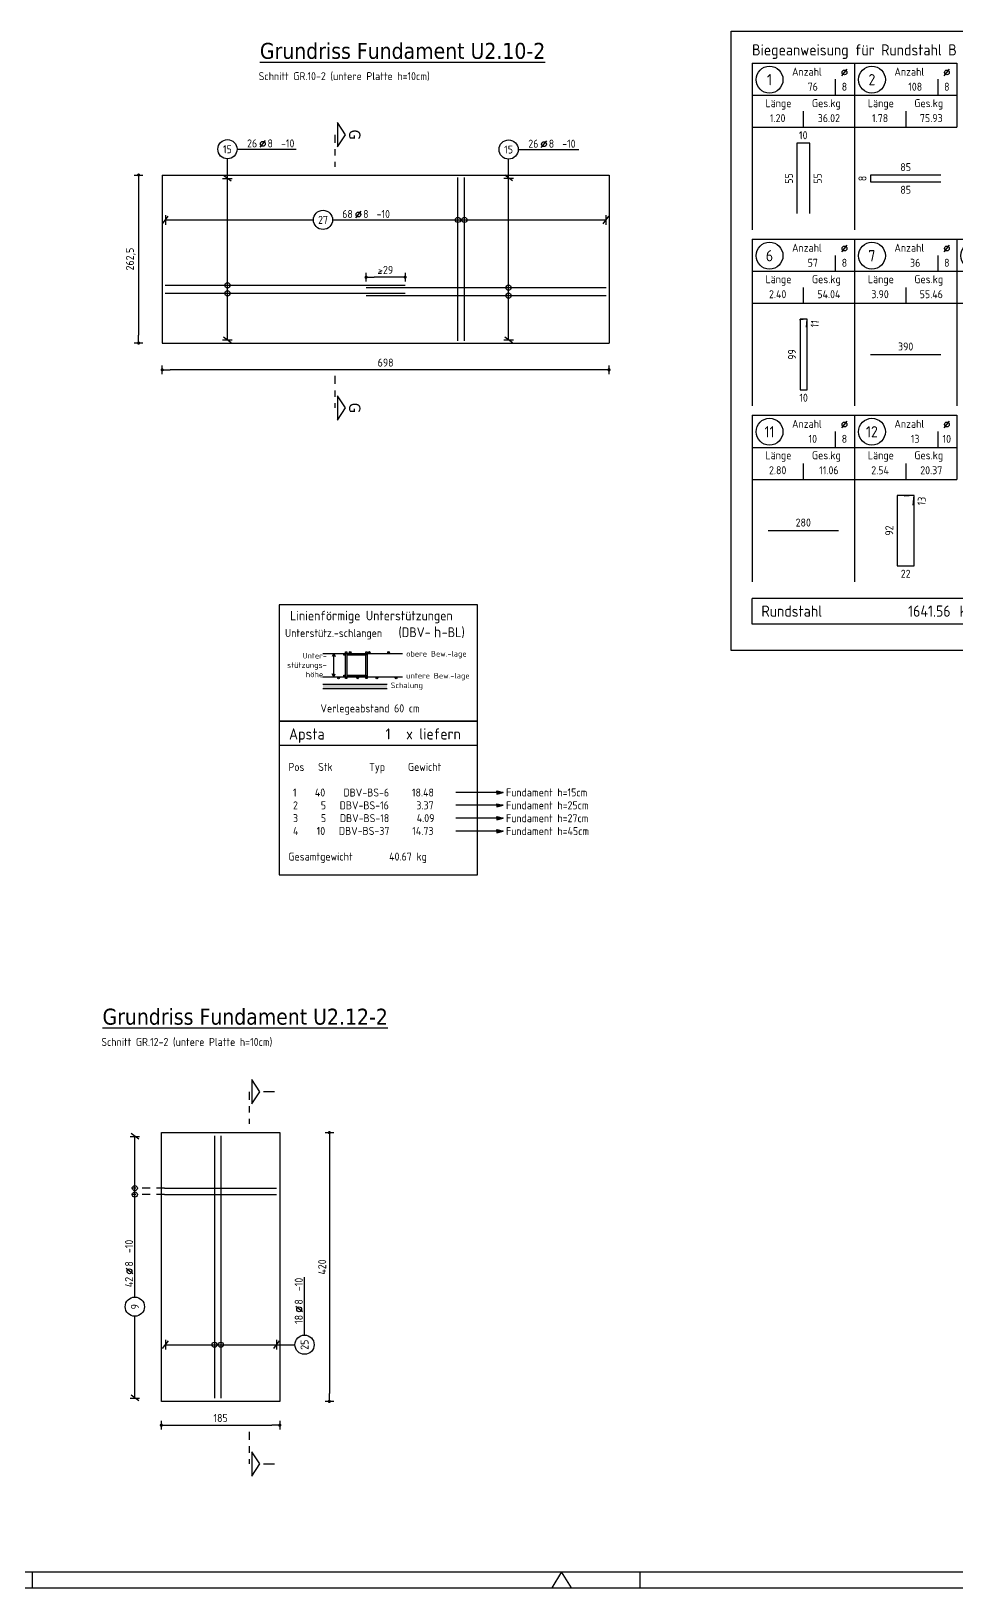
# Model space of a CAD drawing. Extents: x -169 to 69, y -7 to 55.
# Drawn here: x 21.44 to 35.9, y 0 to 24.32 of the extents above; entities that cross this region are included whole.
import ezdxf
from ezdxf.enums import TextEntityAlignment as Align

# ---------------------------------------------------------------- set-up
doc = ezdxf.new("R2010")
doc.units = 0
doc.header["$LTSCALE"] = 0.5
for name, pattern in [('AUSGEZOGEN', [1000.01, 1000, 0.01]), ('DASHDOTSMALL', [1.05, 0.5, -0.25, 0.05, -0.25]), ('STRICHPUNKT2', [0.55, 0.25, -0.125, 0.05, -0.125]), ('VERDECKT', [0.375, 0.25, -0.125])]:
    doc.linetypes.add(name, pattern=pattern)
for name, color, linetype in [('APS', 7, 'Continuous'), ('BETON', 7, 'Continuous'), ('grau_dunkel', 7, 'Continuous'), ('MASSE', 7, 'Continuous'), ('MAT', 7, 'Continuous'), ('OBJEKT', 7, 'Continuous'), ('RAHMEN', 7, 'Continuous'), ('RND', 7, 'Continuous'), ('RND_BILD', 7, 'Continuous'), ('SCHNITTE', 7, 'Continuous'), ('TEXT', 7, 'Continuous')]:
    doc.layers.add(name, color=color, linetype=linetype)
doc.styles.add('helv', font='tahoma.ttf')
doc.styles.add('liste', font='isocp-e.shx')
doc.styles.add('txt', font='isocp.shx')
doc.dimstyles.new('DOT_I', dxfattribs={"dimscale": 0.5, "dimtxt": 0.25, "dimasz": 0.25, "dimexe": 0.1, "dimexo": 0.3, "dimgap": 0.1, "dimtad": 1, "dimdec": 3, "dimzin": 3, "dimtxsty": 'txt', "dimblk": 'DOT', "dimblk1": 'DOT', "dimblk2": 'DOT', "dimsah": 1, "dimcen": 0.1, "dimse1": 1, "dimse2": 1, "dimazin": 0, "dimtfac": 1, "dimtdec": 4, "dimtix": 1, "dimtmove": 2, "dimatfit": 3, "dimfxl": 0, "dimtvp": 1, "dimtolj": 1, "dimtzin": 0, "dimarcsym": 0})

# ---------------------------------------------------------------- blocks, each defined once
blk = doc.blocks.new('DINA0')
at = {"color": 7, "linetype": 'Continuous'}
for p, q in [((59.45, 0.5), (59.14, 0)), ((59.76, 0), (59.45, 0.5))]:
    blk.add_line(p, q, dxfattribs=at)
at = {"layer": 'RAHMEN', "color": 5}
blk.add_line((2, 0.5), (118.4, 0.5), dxfattribs=at)
at = {"layer": 'RAHMEN', "color": 7}
for p, q in [((42.9, 0.5), (42.9, 0)), ((61.9, 0), (61.9, 0.5))]:
    blk.add_line(p, q, dxfattribs=at)
at = {"layer": 'RAHMEN'}
blk.add_line((0, 0), (118.9, 0), dxfattribs=at)
blk = doc.blocks.new('SCHN-2')
at = {"layer": 'SCHNITTE', "color": 6, "linetype": 'Continuous'}
blk.add_lwpolyline([(0.378, 0.088), (0, 0.34), (-0.378, 0.088)], close=True, dxfattribs=at)
at = {"layer": 'SCHNITTE', "color": 1, "linetype": 'DASHDOTSMALL', "style": 'helv'}
blk.add_attdef('SCHN-2', text='', height=0.35, dxfattribs=at).set_placement((0, 0.45), align=Align.CENTER)
blk = doc.blocks.new('DOT')
at = {"layer": 'MASSE', "color": 7, "linetype": 'Continuous'}
for p, q in [((0, 0), (-1, 0)), ((0, 0.54), (0, -0.54))]:
    blk.add_line(p, q, dxfattribs=at)
at = {"layer": 'MASSE', "color": 7, "linetype": 'Continuous', "const_width": 0.2}
blk.add_lwpolyline([(-0.1, 0, 1), (0.1, 0, 1)], format="xyb", close=True, dxfattribs=at)
blk = doc.blocks.new('*D30')
at = {"layer": 'Defpoints', "color": 0, "linetype": 'AUSGEZOGEN', "transparency": 16777216}
for p in [(23.471, 2.541), (25.321, 2.541), (25.321, 2.541)]:
    blk.add_point(p, dxfattribs=at)
at = {"layer": 'MASSE', "color": 0, "linetype": 'AUSGEZOGEN', "lineweight": -2, "transparency": 16777216}
blk.add_line((23.596, 2.541), (25.196, 2.541), dxfattribs=at)
at = {"layer": 'MASSE', "color": 0, "linetype": 'AUSGEZOGEN', "lineweight": -2, "transparency": 16777216, "xscale": 0.125, "yscale": 0.125, "zscale": 0.125, "rotation": 180}
blk.add_blockref('DOT', (23.471, 2.541), dxfattribs=at)
at = {"layer": 'MASSE', "color": 0, "linetype": 'AUSGEZOGEN', "lineweight": -2, "transparency": 16777216, "xscale": 0.125, "yscale": 0.125, "zscale": 0.125}
blk.add_blockref('DOT', (25.321, 2.541), dxfattribs=at)
at = {"layer": 'MASSE', "color": 0, "linetype": 'AUSGEZOGEN', "transparency": 16777216, "insert": (24.396, 2.653), "char_height": 0.125, "attachment_point": 5, "style": 'txt'}
blk.add_mtext('\\A1;185', dxfattribs=at)
blk = doc.blocks.new('*D32')
at = {"layer": 'Defpoints', "color": 0, "linetype": 'AUSGEZOGEN', "transparency": 16777216}
for p in [(26.096, 7.112), (26.096, 2.912), (26.096, 2.912)]:
    blk.add_point(p, dxfattribs=at)
at = {"layer": 'MASSE', "color": 0, "linetype": 'AUSGEZOGEN', "lineweight": -2, "transparency": 16777216}
blk.add_line((26.096, 6.987), (26.096, 3.037), dxfattribs=at)
at = {"layer": 'MASSE', "color": 0, "linetype": 'AUSGEZOGEN', "lineweight": -2, "transparency": 16777216, "xscale": 0.125, "yscale": 0.125, "zscale": 0.125}
for p, rotation in [((26.096, 7.112), 90), ((26.096, 2.912), 270)]:
    blk.add_blockref('DOT', p, dxfattribs=dict(at, rotation=rotation))
at = {"layer": 'MASSE', "color": 0, "linetype": 'AUSGEZOGEN', "transparency": 16777216, "insert": (25.984, 5.012), "char_height": 0.125, "attachment_point": 5, "rotation": 90, "style": 'txt'}
blk.add_mtext('\\A1;420', dxfattribs=at)
blk = doc.blocks.new('lei_gre')
at = {"layer": 'RND', "color": 7, "linetype": 'Continuous'}
for p, q in [((-0.09, -0.12), (0.09, 0.12)), ((0, 0.15), (0, -0.15))]:
    blk.add_line(p, q, dxfattribs=at)
blk = doc.blocks.new('RND_LEI')
at = {"layer": 'RND', "color": 7, "linetype": 'Continuous'}
blk.add_line((1.022, 0.066), (1.19, 0.27), dxfattribs=at)
for centre, radius in [((0, 0), 0.3), ((1.106, 0.168), 0.075)]:
    blk.add_circle(centre, radius, dxfattribs=at)
at = {"layer": 'RND', "color": 7, "linetype": 'Continuous', "style": 'txt'}
blk.add_attdef('POSL', text='', height=0.25, dxfattribs=at).set_placement((0, 0), align=Align.MIDDLE)
blk.add_attdef('ANZ', text='', height=0.25, dxfattribs=at).set_placement((0.931, 0.057), align=Align.RIGHT)
for tag, p in [('DUM', (1.253, 0.057)), ('ABSTD', (1.674, 0.057)), ('POSTXT', (0.374, -0.327))]:
    blk.add_attdef(tag, p, '', height=0.25, dxfattribs=at)
blk = doc.blocks.new('*D129')
at = {"layer": 'Defpoints', "color": 0, "linetype": 'AUSGEZOGEN', "transparency": 16777216}
for p in [(23.485, 19.026), (23.485, 19.026), (30.465, 19.026)]:
    blk.add_point(p, dxfattribs=at)
at = {"layer": 'MASSE', "color": 0, "linetype": 'AUSGEZOGEN', "lineweight": -2, "transparency": 16777216}
blk.add_line((30.34, 19.026), (23.61, 19.026), dxfattribs=at)
at = {"layer": 'MASSE', "color": 0, "linetype": 'AUSGEZOGEN', "lineweight": -2, "transparency": 16777216, "xscale": 0.125, "yscale": 0.125, "zscale": 0.125, "rotation": 180}
blk.add_blockref('DOT', (23.485, 19.026), dxfattribs=at)
at = {"layer": 'MASSE', "color": 0, "linetype": 'AUSGEZOGEN', "lineweight": -2, "transparency": 16777216, "xscale": 0.125, "yscale": 0.125, "zscale": 0.125}
blk.add_blockref('DOT', (30.465, 19.026), dxfattribs=at)
at = {"layer": 'MASSE', "color": 0, "linetype": 'AUSGEZOGEN', "transparency": 16777216, "insert": (26.975, 19.139), "char_height": 0.125, "attachment_point": 5, "style": 'txt'}
blk.add_mtext('\\A1;698', dxfattribs=at)
blk = doc.blocks.new('*D130')
at = {"layer": 'Defpoints', "color": 0, "linetype": 'AUSGEZOGEN', "transparency": 16777216}
for p in [(23.116, 22.069), (23.116, 19.444), (23.116, 19.444)]:
    blk.add_point(p, dxfattribs=at)
at = {"layer": 'MASSE', "color": 0, "linetype": 'AUSGEZOGEN', "lineweight": -2, "transparency": 16777216}
blk.add_line((23.116, 21.944), (23.116, 19.569), dxfattribs=at)
at = {"layer": 'MASSE', "color": 0, "linetype": 'AUSGEZOGEN', "lineweight": -2, "transparency": 16777216, "xscale": 0.125, "yscale": 0.125, "zscale": 0.125}
for p, rotation in [((23.116, 22.069), 90), ((23.116, 19.444), 270)]:
    blk.add_blockref('DOT', p, dxfattribs=dict(at, rotation=rotation))
at = {"layer": 'MASSE', "color": 0, "linetype": 'AUSGEZOGEN', "transparency": 16777216, "insert": (22.994, 20.756), "char_height": 0.125, "attachment_point": 5, "rotation": 90, "style": 'txt'}
blk.add_mtext('\\A1;262,5', dxfattribs=at)
blk = doc.blocks.new('RND_LIS2')
at = {"layer": 'RND', "color": 3, "linetype": 'Continuous'}
for p, q in [((0, 0), (0, -5.2)), ((0, 0), (3.2, 0)), ((3.2, 0), (3.2, -2)), ((2.6, -0.503), (2.6, -1)), ((0, -1), (3.2, -1)), ((1.6, -1.503), (1.6, -2)), ((0, -2), (3.2, -2))]:
    blk.add_line(p, q, dxfattribs=at)
at = {"layer": 'RND', "color": 7, "linetype": 'Continuous'}
blk.add_line((2.805, -0.39), (2.973, -0.186), dxfattribs=at)
at = {"layer": 'RND', "color": 1, "linetype": 'Continuous'}
blk.add_circle((0.545, -0.513), 0.42, dxfattribs=at)
at = {"layer": 'RND', "color": 7, "linetype": 'Continuous'}
blk.add_circle((2.889, -0.288), 0.075, dxfattribs=at)
at = {"layer": 'RND', "color": 7, "linetype": 'Continuous', "style": 'txt'}
for s, p in [('Anzahl', (1.249, -0.391)), ('Länge', (0.42, -1.373)), ('Ges.kg', (1.872, -1.373))]:
    blk.add_text(s, height=0.25, dxfattribs=at).set_placement(p)
at = {"layer": 'RND', "color": 1, "linetype": 'Continuous', "style": 'txt'}
blk.add_attdef('POS1', text='', height=0.35, dxfattribs=at).set_placement((0.545, -0.513), align=Align.MIDDLE)
at = {"layer": 'RND', "color": 7, "linetype": 'Continuous', "style": 'txt'}
for tag, p in [('STK1', (1.897, -0.859)), ('DS1', (2.885, -0.859)), ('LANG1', (0.8, -1.841)), ('GEW', (2.4, -1.841))]:
    blk.add_attdef(tag, text='', height=0.25, dxfattribs=at).set_placement(p, align=Align.CENTER)
blk = doc.blocks.new('Pfeillinie')
at = {"layer": 'TEXT', "linetype": 'Continuous'}
blk.add_hatch(color=7, dxfattribs=at).paths.add_polyline_path([(0, 0), (-0.8, 0.2), (-0.8, 0), (-0.8, -0.2)])
at = {"layer": 'TEXT', "color": 7, "linetype": 'Continuous'}
for p, q in [((-0.8, 0), (-0.8, 0.2)), ((-0.8, 0.2), (0, 0)), ((-0.8, 0), (-0.8, -0.2)), ((-0.8, -0.2), (0, 0))]:
    blk.add_line(p, q, dxfattribs=at)
blk = doc.blocks.new('*D324')
at = {"layer": 'Defpoints', "color": 0, "linetype": 'AUSGEZOGEN', "transparency": 16777216}
for p in [(26.67, 20.473), (26.67, 20.473), (27.28, 20.473)]:
    blk.add_point(p, dxfattribs=at)
at = {"layer": 'MASSE', "color": 0, "linetype": 'AUSGEZOGEN', "lineweight": -2, "transparency": 16777216}
blk.add_line((27.155, 20.473), (26.795, 20.473), dxfattribs=at)
at = {"layer": 'MASSE', "color": 0, "linetype": 'AUSGEZOGEN', "lineweight": -2, "transparency": 16777216, "xscale": 0.125, "yscale": 0.125, "zscale": 0.125, "rotation": 180}
blk.add_blockref('DOT', (26.67, 20.473), dxfattribs=at)
at = {"layer": 'MASSE', "color": 0, "linetype": 'AUSGEZOGEN', "lineweight": -2, "transparency": 16777216, "xscale": 0.125, "yscale": 0.125, "zscale": 0.125}
blk.add_blockref('DOT', (27.28, 20.473), dxfattribs=at)
at = {"layer": 'MASSE', "color": 0, "linetype": 'AUSGEZOGEN', "transparency": 16777216, "insert": (26.975, 20.586), "char_height": 0.125, "attachment_point": 5, "style": 'txt'}
blk.add_mtext('\\A1;>29', dxfattribs=at)
blk = doc.blocks.new('APS_LIS1')
at = {"layer": 'APS', "color": 1, "linetype": 'Continuous', "style": 'txt'}
blk.add_text('Apsta', height=0.35, dxfattribs=at).set_placement((0.305, 0.18))
blk.add_attdef('APS_Z', text='', height=0.35, dxfattribs=at).set_placement((3.48, 0.181), align=Align.RIGHT)
at = {"layer": 'MAT', "color": 1, "linetype": 'Continuous', "style": 'txt'}
blk.add_text('x liefern', height=0.35, dxfattribs=at).set_placement((5.674, 0.181), align=Align.RIGHT)
blk = doc.blocks.new('RND_SUM')
at = {"layer": 'RND', "color": 5, "linetype": 'Continuous'}
for p, q in [((0, 0), (0, 0.8)), ((11, 0.8), (0, 0.8)), ((11, 0.8), (11, 0)), ((11, 0), (0, 0))]:
    blk.add_line(p, q, dxfattribs=at)
at = {"layer": 'RND', "color": 1, "linetype": 'Continuous', "style": 'txt'}
for s, p in [('Rundstahl', (0.292, 0.235)), ('kg', (6.483, 0.235))]:
    blk.add_text(s, height=0.35, dxfattribs=at).set_placement(p)
blk.add_text('x liefern', height=0.35, dxfattribs=at).set_placement((10.784, 0.235), align=Align.RIGHT)
for tag, p in [('RND-S', (6.203, 0.235)), ('RND-Z', (8.59, 0.235))]:
    blk.add_attdef(tag, text='', height=0.35, dxfattribs=at).set_placement(p, align=Align.RIGHT)

msp = doc.modelspace()

# ---------------------------------------------------------------- hatches: boundary and pattern name
at = {"layer": 'grau_dunkel', "linetype": 'AUSGEZOGEN'}
h = msp.add_hatch(color=21, dxfattribs=at)
h.paths.add_polyline_path([(26.34723, 14.59341), (26.31983, 14.59341), (26.31983, 14.57109), (26.34723, 14.57109)])
h.paths.add_polyline_path([(26.6639, 14.59341), (26.36955, 14.59341), (26.36955, 14.57109), (26.6639, 14.57109)])
h = msp.add_hatch(color=21, dxfattribs=at)
h.paths.add_polyline_path([(26.36955, 14.62092), (26.34723, 14.62092), (26.34723, 14.59341), (26.36955, 14.59341)])
h.paths.add_polyline_path([(26.36955, 14.59341), (26.34723, 14.59341), (26.34723, 14.23322), (26.36955, 14.23322)])
h.paths.add_polyline_path([(26.36955, 14.23322), (26.34723, 14.23322), (26.34723, 14.20677), (26.36955, 14.20677)])
h = msp.add_hatch(color=21, dxfattribs=at)
h.paths.add_polyline_path([(26.68622, 14.62092), (26.6639, 14.62092), (26.6639, 14.59341), (26.68622, 14.59341)])
h.paths.add_polyline_path([(26.68622, 14.59341), (26.6639, 14.59341), (26.6639, 14.23322), (26.68622, 14.23322)])
h.paths.add_polyline_path([(26.68622, 14.23322), (26.6639, 14.23322), (26.6639, 14.20677), (26.68622, 14.20677)])
h = msp.add_hatch(color=21, dxfattribs=at)
h.paths.add_polyline_path([(26.34723, 14.25554), (26.31983, 14.25554), (26.31983, 14.23322), (26.34723, 14.23322)])
h.paths.add_polyline_path([(26.6639, 14.25554), (26.36955, 14.25554), (26.36955, 14.23322), (26.6639, 14.23322)])

# ---------------------------------------------------------------- linework, layer by layer
at = {"layer": 'APS', "color": 5, "linetype": 'AUSGEZOGEN'}
msp.add_line((25.31316, 13.16084), (28.41316, 13.16084), dxfattribs=at)
at = {"layer": 'APS', "color": 5, "linetype": 'Continuous'}
msp.add_lwpolyline([(28.41316, 15.35388), (25.31316, 15.35388), (25.31316, 13.53584), (28.41316, 13.53584)], close=True, dxfattribs=at)
at = {"layer": 'APS', "color": 5, "linetype": 'AUSGEZOGEN'}
msp.add_lwpolyline([(28.41316, 13.53584), (25.31316, 13.53584), (25.31316, 11.13584), (28.41316, 11.13584), (28.41316, 13.53584)], dxfattribs=at)
at = {"layer": 'BETON', "color": 6, "linetype": 'AUSGEZOGEN'}
for p, q in [((23.48541, 22.06856), (30.46541, 22.06856)), ((23.48541, 22.06856), (23.48541, 19.44356)), ((30.46541, 22.06856), (30.46541, 19.44356)), ((23.48541, 19.44356), (30.46541, 19.44356)), ((23.47107, 7.1124), (25.32107, 7.1124)), ((23.47107, 2.9124), (23.47107, 7.1124)), ((25.32107, 7.1124), (25.32107, 2.9124)), ((25.32107, 2.9124), (23.47107, 2.9124))]:
    msp.add_line(p, q, dxfattribs=at)
at = {"layer": 'grau_dunkel', "color": 21, "linetype": 'AUSGEZOGEN'}
msp.add_solid([(25.99529, 14.11468), (25.99529, 14.05087), (26.9983, 14.11468), (26.9983, 14.05087)], dxfattribs=at)
at = {"layer": 'MASSE', "color": 7, "linetype": 'AUSGEZOGEN'}
msp.add_line((26.85874, 20.53739), (26.90927, 20.53739), dxfattribs=at)
at = {"layer": 'MASSE', "color": 102, "linetype": 'AUSGEZOGEN'}
for p, q in [((26.16329, 14.59341), (26.14082, 14.55042)), ((26.16329, 14.23322), (26.16329, 14.59341)), ((26.16329, 14.59341), (26.18576, 14.55042)), ((26.16329, 14.23322), (26.14082, 14.27621)), ((26.16329, 14.23322), (26.18576, 14.27621))]:
    msp.add_line(p, q, dxfattribs=at)
at = {"layer": 'OBJEKT', "color": 7, "linetype": 'AUSGEZOGEN'}
for points in [[(25.99529, 14.59341), (27.24032, 14.59341)], [(25.99529, 14.23322), (27.24032, 14.23322)]]:
    msp.add_lwpolyline(points, dxfattribs=at)
at = {"layer": 'RND', "color": 7, "linetype": 'AUSGEZOGEN'}
for p, q in [((24.65309, 22.47198), (25.57909, 22.47198)), ((29.04689, 22.46759), (29.99485, 22.46759)), ((24.50309, 22.01701), (24.50309, 22.32198)), ((28.89689, 22.02131), (28.89689, 22.31759)), ((24.50309, 19.4929), (24.50309, 22.01701)), ((28.89689, 19.49367), (28.89689, 22.02131)), ((23.53318, 21.36855), (25.8469, 21.36855)), ((26.1469, 21.36855), (30.41834, 21.36855)), ((23.05671, 4.54203), (23.05671, 7.05129)), ((25.70847, 3.94813), (25.70847, 4.85438)), ((23.05671, 2.96443), (23.05671, 4.24203)), ((23.53567, 3.79813), (25.27193, 3.79813)), ((25.27193, 3.79813), (25.55847, 3.79813))]:
    msp.add_line(p, q, dxfattribs=at)
at = {"layer": 'RND', "color": 102, "linetype": 'VERDECKT'}
for p, q in [((23.52107, 6.24359), (23.00671, 6.24359)), ((23.52107, 6.14359), (23.00671, 6.14359))]:
    msp.add_line(p, q, dxfattribs=at)
at = {"layer": 'RND', "color": 1, "linetype": 'AUSGEZOGEN'}
for points in [[(28.10573, 19.48106), (28.10573, 22.03106)], [(28.20573, 19.48106), (28.20573, 22.03106)], [(23.53041, 20.34646), (27.28041, 20.34646)], [(23.53041, 20.22146), (27.28041, 20.22146)], [(30.42041, 20.30942), (26.67041, 20.30942)], [(30.42041, 20.18442), (26.67041, 20.18442)], [(24.30073, 7.0624), (24.30073, 2.9624)], [(24.40073, 7.0624), (24.40073, 2.9624)], [(23.52107, 6.24359), (25.27107, 6.24359)], [(23.52107, 6.14359), (25.27107, 6.14359)]]:
    msp.add_lwpolyline(points, dxfattribs=at)
at = {"layer": 'RND', "color": 102, "linetype": 'AUSGEZOGEN'}
for points in [[(26.34723, 14.57109), (26.31983, 14.57109), (26.31983, 14.59341), (26.34723, 14.59341)], [(26.36955, 14.59341), (26.6639, 14.59341), (26.6639, 14.57109), (26.36955, 14.57109)], [(26.34723, 14.23322), (26.31983, 14.23322), (26.31983, 14.25554), (26.34723, 14.25554)], [(26.36955, 14.25554), (26.6639, 14.25554), (26.6639, 14.23322), (26.36955, 14.23322)], [(28.81392, 12.42512), (28.07459, 12.42512)], [(28.81392, 12.22362), (28.07459, 12.22362)], [(28.81392, 12.02212), (28.07459, 12.02212)], [(28.81392, 11.82063), (28.07459, 11.82063)]]:
    msp.add_lwpolyline(points, dxfattribs=at)
for points in [[(26.34723, 14.62092), (26.36955, 14.62092), (26.36955, 14.20677), (26.34723, 14.20677)], [(26.6639, 14.62092), (26.68622, 14.62092), (26.68622, 14.20677), (26.6639, 14.20677)]]:
    msp.add_lwpolyline(points, close=True, dxfattribs=at)
at = {"layer": 'RND', "color": 7, "linetype": 'AUSGEZOGEN'}
for centre in [(28.10573, 21.36855), (28.20573, 21.36855), (24.50309, 20.34646), (24.50309, 20.22146), (28.89689, 20.30942), (28.89689, 20.18442), (23.05671, 6.24359), (23.05671, 6.14359), (24.30073, 3.79813), (24.40073, 3.79813)]:
    msp.add_circle(centre, 0.04, dxfattribs=at)
at = {"layer": 'RND', "color": 102, "linetype": 'AUSGEZOGEN'}
for centre in [(26.42119, 14.61161), (26.72119, 14.61161), (27.02119, 14.61161), (26.23923, 14.21274), (26.53923, 14.21274), (26.83923, 14.21274), (27.13923, 14.21274)]:
    msp.add_circle(centre, 0.01327, dxfattribs=at)
at = {"layer": 'RND_BILD', "color": 1, "linetype": 'AUSGEZOGEN'}
for points in [[(33.60084, 21.46555), (33.60084, 22.56555), (33.40084, 22.56555), (33.40084, 21.46555)], [(35.65084, 22.06731), (34.55084, 22.06731), (34.55084, 21.96378), (35.65084, 21.96378)], [(33.55107, 19.69379), (33.56172, 19.81555), (33.45061, 19.81555), (33.45061, 18.71555), (33.56172, 18.71555), (33.56172, 19.81555), (33.43997, 19.8049)], [(34.55084, 19.26555), (35.65084, 19.26555)], [(35.21882, 16.91071), (35.23237, 17.06555), (34.96932, 17.06555), (34.96932, 15.96555), (35.23237, 15.96555), (35.23237, 17.06555), (35.07752, 17.052)], [(32.95084, 16.51555), (34.05084, 16.51555)]]:
    msp.add_lwpolyline(points, dxfattribs=at)
at = {"layer": 'SCHNITTE', "color": 6, "linetype": 'STRICHPUNKT2'}
for p, q in [((26.18039, 22.69822), (26.18039, 22.19822)), ((26.18039, 18.93089), (26.18039, 18.43089)), ((24.84152, 7.74982), (24.84152, 7.24982)), ((24.84152, 2.43593), (24.84152, 1.93593))]:
    msp.add_line(p, q, dxfattribs=at)
at = {"layer": 'TEXT', "color": 1, "linetype": 'AUSGEZOGEN'}
msp.add_lwpolyline([(32.37341, 24.31677), (49.52378, 24.31677), (49.52378, 14.642), (32.37341, 14.642)], close=True, dxfattribs=at)
at = {"layer": 'TEXT', "color": 102, "linetype": 'AUSGEZOGEN'}
for points in [[(25.99529, 14.11468), (26.9983, 14.11468)], [(25.99529, 14.05087), (26.9983, 14.05087)]]:
    msp.add_lwpolyline(points, dxfattribs=at)

# ---------------------------------------------------------------- block references
at = {"xscale": 0.5, "yscale": 0.5, "zscale": 0.5}
msp.add_blockref('DINA0', (0, 0), dxfattribs=at)
at = {"layer": 'APS', "color": 102, "linetype": 'AUSGEZOGEN', "xscale": 0.5, "yscale": 0.5, "zscale": 0.5}
msp.add_blockref('APS_LIS1', (25.31316, 13.16084), dxfattribs=at).add_auto_attribs({'APS_Z': '1'})
at = {"layer": 'RND', "color": 7, "linetype": 'AUSGEZOGEN', "xscale": 0.5, "yscale": 0.5, "zscale": 0.5}
for p, values in [((24.50309, 22.47198), {'POSL': '15', 'DUM': '8', 'ANZ': '26', 'ABSTD': '-10'}), ((28.89689, 22.46759), {'POSL': '15', 'DUM': '8', 'ANZ': '26', 'ABSTD': '-10'}), ((25.9969, 21.36855), {'POSL': '27', 'DUM': '8', 'ANZ': '68', 'ABSTD': '-10'})]:
    msp.add_blockref('RND_LEI', p, dxfattribs=at).add_auto_attribs(values)
at = {"layer": 'RND', "color": 7, "linetype": 'AUSGEZOGEN', "xscale": 0.5, "yscale": 0.5, "zscale": 0.5, "rotation": 90}
for p in [(24.50309, 22.01701), (28.89689, 22.02131), (24.50309, 19.4929), (28.89689, 19.49367), (23.05671, 7.05129), (23.05671, 2.96443)]:
    msp.add_blockref('lei_gre', p, dxfattribs=at)
at = {"layer": 'RND', "color": 7, "linetype": 'AUSGEZOGEN', "xscale": 0.5, "yscale": 0.5, "zscale": 0.5}
for p in [(23.53318, 21.36855), (30.41834, 21.36855), (23.53567, 3.79813), (25.27193, 3.79813)]:
    msp.add_blockref('lei_gre', p, dxfattribs=at)
at = {"layer": 'RND', "color": 102, "linetype": 'AUSGEZOGEN', "xscale": 0.125, "yscale": 0.125, "zscale": 0.125}
for p in [(28.81392, 12.42512), (28.81392, 12.22362), (28.81392, 12.02212), (28.81392, 11.82063)]:
    msp.add_blockref('Pfeillinie', p, dxfattribs=at)
at = {"layer": 'RND', "color": 7, "linetype": 'AUSGEZOGEN', "xscale": 0.5, "yscale": 0.5, "zscale": 0.5, "rotation": 90}
for p, values in [((23.05671, 4.39203), {'POSL': '9', 'DUM': '8', 'ANZ': '42', 'ABSTD': '-10'}), ((25.70847, 3.79813), {'POSL': '25', 'DUM': '8', 'ANZ': '18', 'ABSTD': '-10'})]:
    msp.add_blockref('RND_LEI', p, dxfattribs=at).add_auto_attribs(values)
at = {"layer": 'RND_BILD', "color": 6, "linetype": 'AUSGEZOGEN', "xscale": 0.5, "yscale": 0.5, "zscale": 0.5}
msp.add_blockref('RND_LIS2', (32.70084, 23.81555), dxfattribs=at).add_auto_attribs({'POS1': '1', 'STK1': '76', 'DS1': '8', 'LANG1': '1.20', 'GEW': '36.02'})
at = {"layer": 'RND_BILD', "color": 7, "linetype": 'AUSGEZOGEN', "xscale": 0.5, "yscale": 0.5, "zscale": 0.5}
for name, p, values in [('RND_LIS2', (34.30084, 23.81555), {'POS1': '2', 'STK1': '108', 'DS1': '8', 'LANG1': '1.78', 'GEW': '75.93'}), ('RND_LIS2', (32.70084, 21.06555), {'POS1': '6', 'STK1': '57', 'DS1': '8', 'LANG1': '2.40', 'GEW': '54.04'}), ('RND_LIS2', (34.30084, 21.06555), {'POS1': '7', 'STK1': '36', 'DS1': '8', 'LANG1': '3.90', 'GEW': '55.46'}), ('RND_LIS2', (35.90084, 21.06555), {'POS1': '8', 'STK1': '26', 'DS1': '8', 'LANG1': '3.60', 'GEW': '36.97'}), ('RND_LIS2', (32.70084, 18.31555), {'POS1': '11', 'STK1': '10', 'DS1': '8', 'LANG1': '2.80', 'GEW': '11.06'}), ('RND_LIS2', (34.30084, 18.31555), {'POS1': '12', 'STK1': '13', 'DS1': '10', 'LANG1': '2.54', 'GEW': '20.37'}), ('RND_SUM', (32.70084, 15.05253), {'RND-S': '1641.56', 'RND-Z': '1'})]:
    msp.add_blockref(name, p, dxfattribs=at).add_auto_attribs(values)
at = {"layer": 'SCHNITTE', "color": 6, "linetype": 'STRICHPUNKT2', "xscale": 0.5, "yscale": 0.5, "zscale": 0.5, "rotation": 270}
for p, values in [((26.18039, 22.69822), {'SCHN-2': 'G'}), ((26.18039, 18.43089), {'SCHN-2': 'G'}), ((24.84152, 7.74982), {'SCHN-2': 'I'}), ((24.84152, 1.93593), {'SCHN-2': 'I'})]:
    msp.add_blockref('SCHN-2', p, dxfattribs=at).add_auto_attribs(values)

# ---------------------------------------------------------------- texts
at = {"layer": 'APS', "color": 7, "linetype": 'AUSGEZOGEN', "style": 'liste'}
for s, p in [('  Pos   Stk        Typ     Gewicht', (25.31316, 12.76084)), ('   1    40    DBV-BS-6     18.48', (25.31316, 12.36084)), ('   2     5   DBV-BS-16      3.37', (25.31316, 12.16084)), ('   3     5   DBV-BS-18      4.09', (25.31316, 11.96084)), ('   4    10   DBV-BS-37     14.73', (25.31316, 11.76084)), ('  Gesamtgewicht        40.67 kg', (25.31316, 11.36084))]:
    msp.add_text(s, height=0.125, dxfattribs=at).set_placement(p)
at = {"layer": 'RND_BILD', "color": 7, "linetype": 'AUSGEZOGEN', "style": 'txt'}
for s, p in [('10', (33.50084, 22.69055)), ('85', (35.10084, 22.19231)), ('85', (35.10084, 21.83878)), ('390', (35.10084, 19.39055)), ('10', (33.50617, 18.59055)), ('280', (33.50084, 16.64055)), ('22', (35.10084, 15.84055))]:
    msp.add_text(s, height=0.125, dxfattribs=at).set_placement(p, align=Align.MIDDLE)
for s, rotation, p in [('55', 90, (33.27584, 22.01555)), ('55', 90, (33.72584, 22.01555)), ('8', 90, (34.42584, 22.01555)), ('11', 84.999856, (33.68092, 19.74378)), ('99', 90, (33.32561, 19.26555)), ('13', 84.999856, (35.35012, 16.97723)), ('92', 90, (34.84432, 16.51555))]:
    msp.add_text(s, height=0.125, rotation=rotation, dxfattribs=at).set_placement(p, align=Align.MIDDLE)
at = {"layer": 'TEXT', "color": 6, "linetype": 'AUSGEZOGEN'}
for s, height, style, p in [('%%UGrundriss Fundament U2.10-2', 0.25, 'helv', (25.01059, 23.88378)), ('h', 0.175, 'txt', (27.72762, 14.84448)), ('%%UGrundriss Fundament U2.12-2', 0.25, 'helv', (22.55126, 8.79753))]:
    msp.add_text(s, height=height, dxfattribs=dict(at, style=style)).set_placement(p)
at = {"layer": 'TEXT', "color": 1, "linetype": 'AUSGEZOGEN', "style": 'txt'}
for s, height, p in [('Biegeanweisung für Rundstahl B 500 (B)', 0.175, (32.70084, 23.93624)), ('Linienförmige Unterstützungen', 0.14875, (25.48326, 15.11256)), ('Unterstütz.-schlangen', 0.125, (25.40268, 14.8527)), ('(DBV-  -BL)', 0.1522672, (27.17631, 14.85107))]:
    msp.add_text(s, height=height, dxfattribs=at).set_placement(p)
at = {"layer": 'TEXT', "color": 7, "linetype": 'AUSGEZOGEN', "style": 'txt'}
for s, height, p in [('Schnitt GR.10-2 (untere Platte h=10cm)', 0.125, (24.99207, 23.551)), ('Unter-', 0.0875, (25.67557, 14.51694)), ('obere Bew.-lage', 0.0875, (27.29618, 14.5477)), ('stützungs-', 0.0875, (25.43532, 14.37069)), ('höhe', 0.0875, (25.72828, 14.22444)), ('Schalung', 0.0875, (27.05417, 14.05469)), ('untere Bew.-lage', 0.0875, (27.29618, 14.20474)), ('Fundament h=15cm', 0.125, (28.85631, 12.36262)), ('Fundament h=25cm', 0.125, (28.85631, 12.16113)), ('Fundament h=27cm', 0.125, (28.85631, 11.95963)), ('Fundament h=45cm', 0.125, (28.85631, 11.75813)), ('Schnitt GR.12-2 (untere Platte h=10cm)', 0.125, (22.53274, 8.46475))]:
    msp.add_text(s, height=height, dxfattribs=at).set_placement(p)
at = {"layer": 'TEXT', "color": 7, "linetype": 'Continuous', "style": 'txt'}
msp.add_text('Verlegeabstand 60 cm', height=0.125, dxfattribs=at).set_placement((25.95761, 13.67588))

# ---------------------------------------------------------------- dimensions: what is measured, and where the dimension line sits
at = {"layer": 'MASSE', "color": 7, "linetype": 'AUSGEZOGEN'}
for base, p1, p2, override, picture, middle in [((23.11629, 19.44356), (23.11629, 22.06856), (23.11629, 19.44356), {"dimdec": 1, "dimlfac": 100}, '*D130', (22.9944, 20.75606)), ((26.09625, 2.9124), (26.09625, 7.1124), (26.09625, 2.9124), {"dimdec": 0, "dimlfac": 100}, '*D32', (25.98373, 5.0124))]:
    dim = msp.add_linear_dim(base=base, p1=p1, p2=p2, angle=90, dimstyle='DOT_I', override=override, dxfattribs=at)
    dim.commit()
    dim.dimension.update_dxf_attribs({"geometry": picture, "text_midpoint": middle})
dim = msp.add_linear_dim(base=(26.67041, 20.47318), p1=(27.28041, 20.47318), p2=(26.67041, 20.47318), text='>29', dimstyle='DOT_I', override={"dimdec": 0, "dimlfac": 100}, dxfattribs=at)
dim.commit()
dim.dimension.update_dxf_attribs({"geometry": '*D324', "text_midpoint": (26.97541, 20.58569)})
for base, p1, p2, picture, middle in [((23.48541, 19.02609), (30.46541, 19.02609), (23.48541, 19.02609), '*D129', (26.97541, 19.13859)), ((25.32107, 2.54056), (23.47107, 2.54056), (25.32107, 2.54056), '*D30', (24.39607, 2.65306))]:
    dim = msp.add_linear_dim(base=base, p1=p1, p2=p2, dimstyle='DOT_I', override={"dimdec": 0, "dimlfac": 100}, dxfattribs=at)
    dim.commit()
    dim.dimension.update_dxf_attribs({"geometry": picture, "text_midpoint": middle})

doc.saveas('drawing.dxf')
